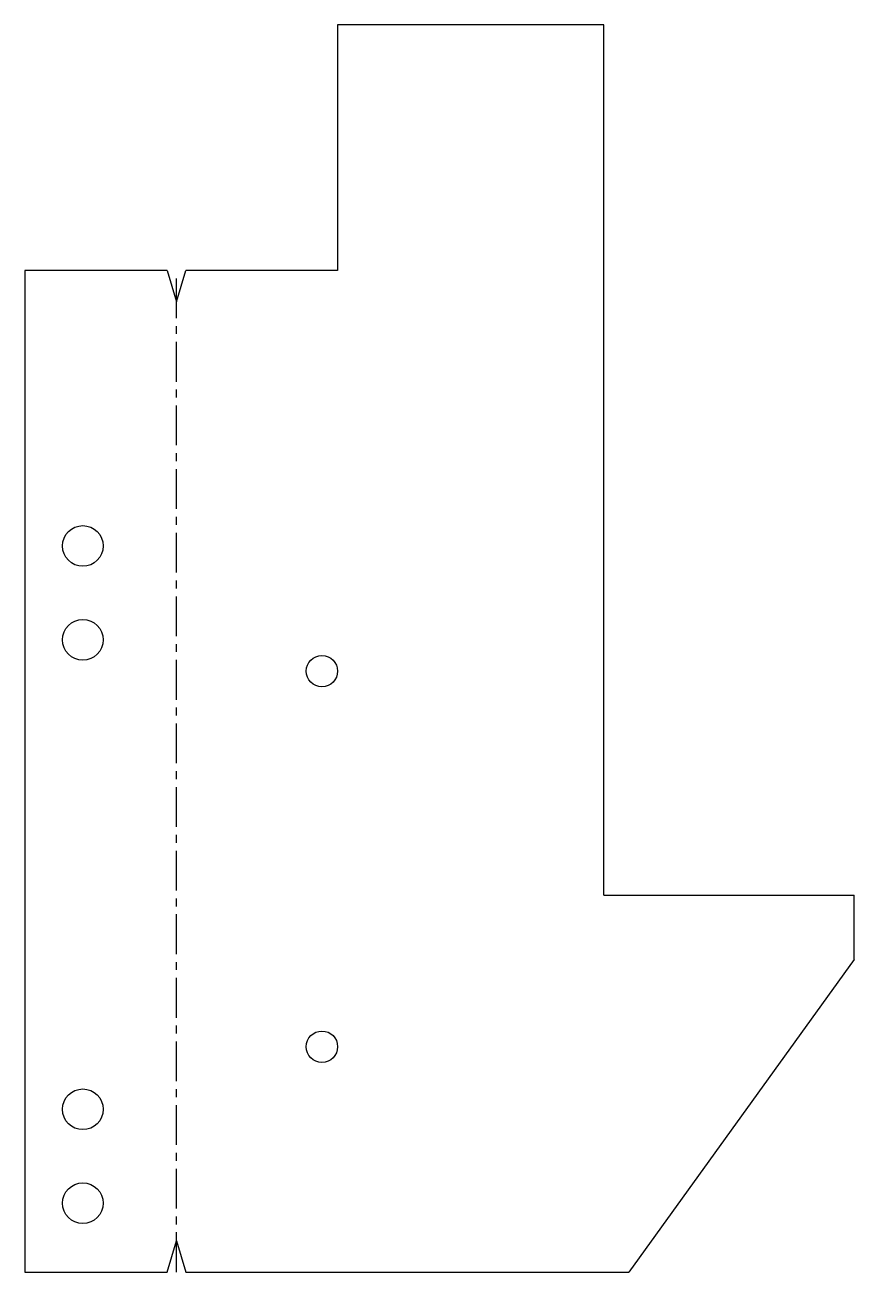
# Model space of a CAD drawing. Extents: x 6 to 271, y 4 to 402.
import ezdxf

# ---------------------------------------------------------------- set-up
doc = ezdxf.new("R2010")
doc.units = 0
doc.linetypes.add('CENTERX2', pattern=[20.32, 12.7, -2.54, 2.54, -2.54])
doc.layers.get('0').update_dxf_attribs({"linetype": 'CONTINUOUS'})

msp = doc.modelspace()

# ---------------------------------------------------------------- linework, layer by layer
at = {"color": 7, "linetype": 'CONTINUOUS'}
for p, q in [((190.52, 402.25), (105.52, 402.25)), ((105.52, 402.25), (105.52, 323.78)), ((190.52, 124.16), (190.52, 402.25)), ((5.62, 323.78), (5.62, 3.78)), ((51.07, 323.78), (5.62, 323.78)), ((105.52, 323.78), (57.07, 323.78)), ((270.52, 103.61), (270.52, 124.16)), ((5.62, 3.78), (51.07, 3.78)), ((57.07, 3.78), (198.52, 3.78))]:
    msp.add_line(p, q, dxfattribs=at)
for p, q in [((51.07, 323.78), (54.07, 313.78)), ((54.07, 313.78), (57.07, 323.78)), ((190.52, 124.16), (270.52, 124.16)), ((270.52, 103.61), (198.52, 3.78)), ((51.07, 3.78), (54.07, 13.78)), ((54.07, 13.78), (57.07, 3.78))]:
    msp.add_line(p, q)
at = {"color": 7, "linetype": 'CENTERX2'}
msp.add_line((54.07, 3.78), (54.07, 323.78), dxfattribs=at)
at = {"color": 7, "linetype": 'CONTINUOUS'}
for centre, radius in [((24.12, 235.78), 6.5), ((24.12, 205.78), 6.5), ((100.52, 195.78), 5), ((100.52, 75.78), 5), ((24.12, 55.78), 6.5), ((24.12, 25.78), 6.5)]:
    msp.add_circle(centre, radius, dxfattribs=at)

doc.saveas('drawing.dxf')
